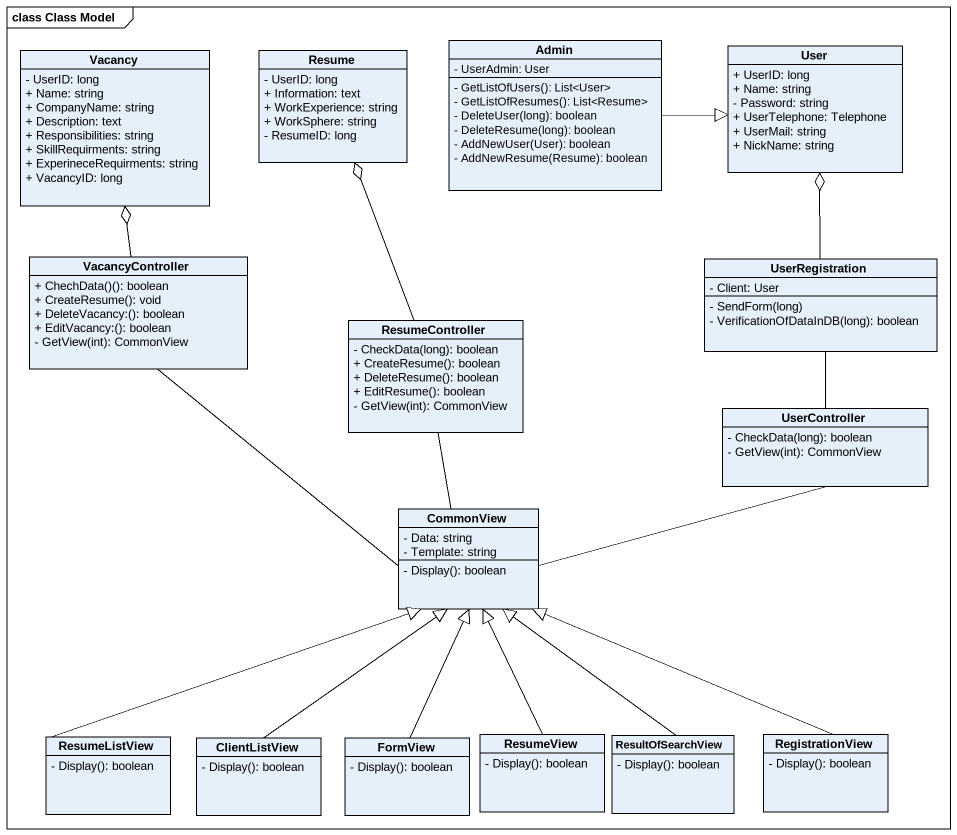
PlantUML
@startuml
mainframe class Class Model
hide circle
hide empty members
skinparam classAttributeIconSize 0
class Admin {
  - UserAdmin: User
  - GetListOfUsers(): List<User>
  - GetListOfResumes(): List<Resume>
  - DeleteUser(long): boolean
  - DeleteResume(long): boolean
  - AddNewUser(User): boolean
  - AddNewResume(Resume): boolean
}
class User {
  + UserID: long
  + Name: string
  - Password: string
  + UserTelephone: Telephone
  + UserMail: string
  + NickName: string
}
class Vacancy {
  - UserID: long
  + Name: string
  + CompanyName: string
  + Description: text
  + Responsibilities: string
  + SkillRequirments: string
  + ExperineceRequirments: string
  + VacancyID: long
}
class Resume {
  - UserID: long
  + Information: text
  + WorkExperience: string
  + WorkSphere: string
  - ResumeID: long
}
class VacancyController {
  + ChechData()(): boolean
  + CreateResume(): void
  + DeleteVacancy:(): boolean
  + EditVacancy:(): boolean
  - GetView(int): CommonView
}
class UserRegistration {
  - Client: User
  - SendForm(long)
  - VerificationOfDataInDB(long): boolean
}
class ResumeController {
  - CheckData(long): boolean
  + CreateResume(): boolean
  + DeleteResume(): boolean
  + EditResume(): boolean
  - GetView(int): CommonView
}
class UserController {
  - CheckData(long): boolean
  - GetView(int): CommonView
}
class CommonView {
  - Data: string
  - Template: string
  - Display(): boolean
}
class ResumeListView {
  - Display(): boolean
}
class ClientListView {
  - Display(): boolean
}
class FormView {
  - Display(): boolean
}
class ResumeView {
  - Display(): boolean
}
class ResultOfSearchView {
  - Display(): boolean
}
class RegistrationView {
  - Display(): boolean
}
Admin -right-|> User
VacancyController -up-o Vacancy
VacancyController -- CommonView
UserRegistration -up-o User
UserRegistration -- UserController
ResumeController -up-o Resume
ResumeController -- CommonView
UserController -left- CommonView
ResumeListView -up-|> CommonView
ClientListView -up-|> CommonView
FormView -up-|> CommonView
ResumeView -up-|> CommonView
ResultOfSearchView -up-|> CommonView
RegistrationView -up-|> CommonView
@enduml
